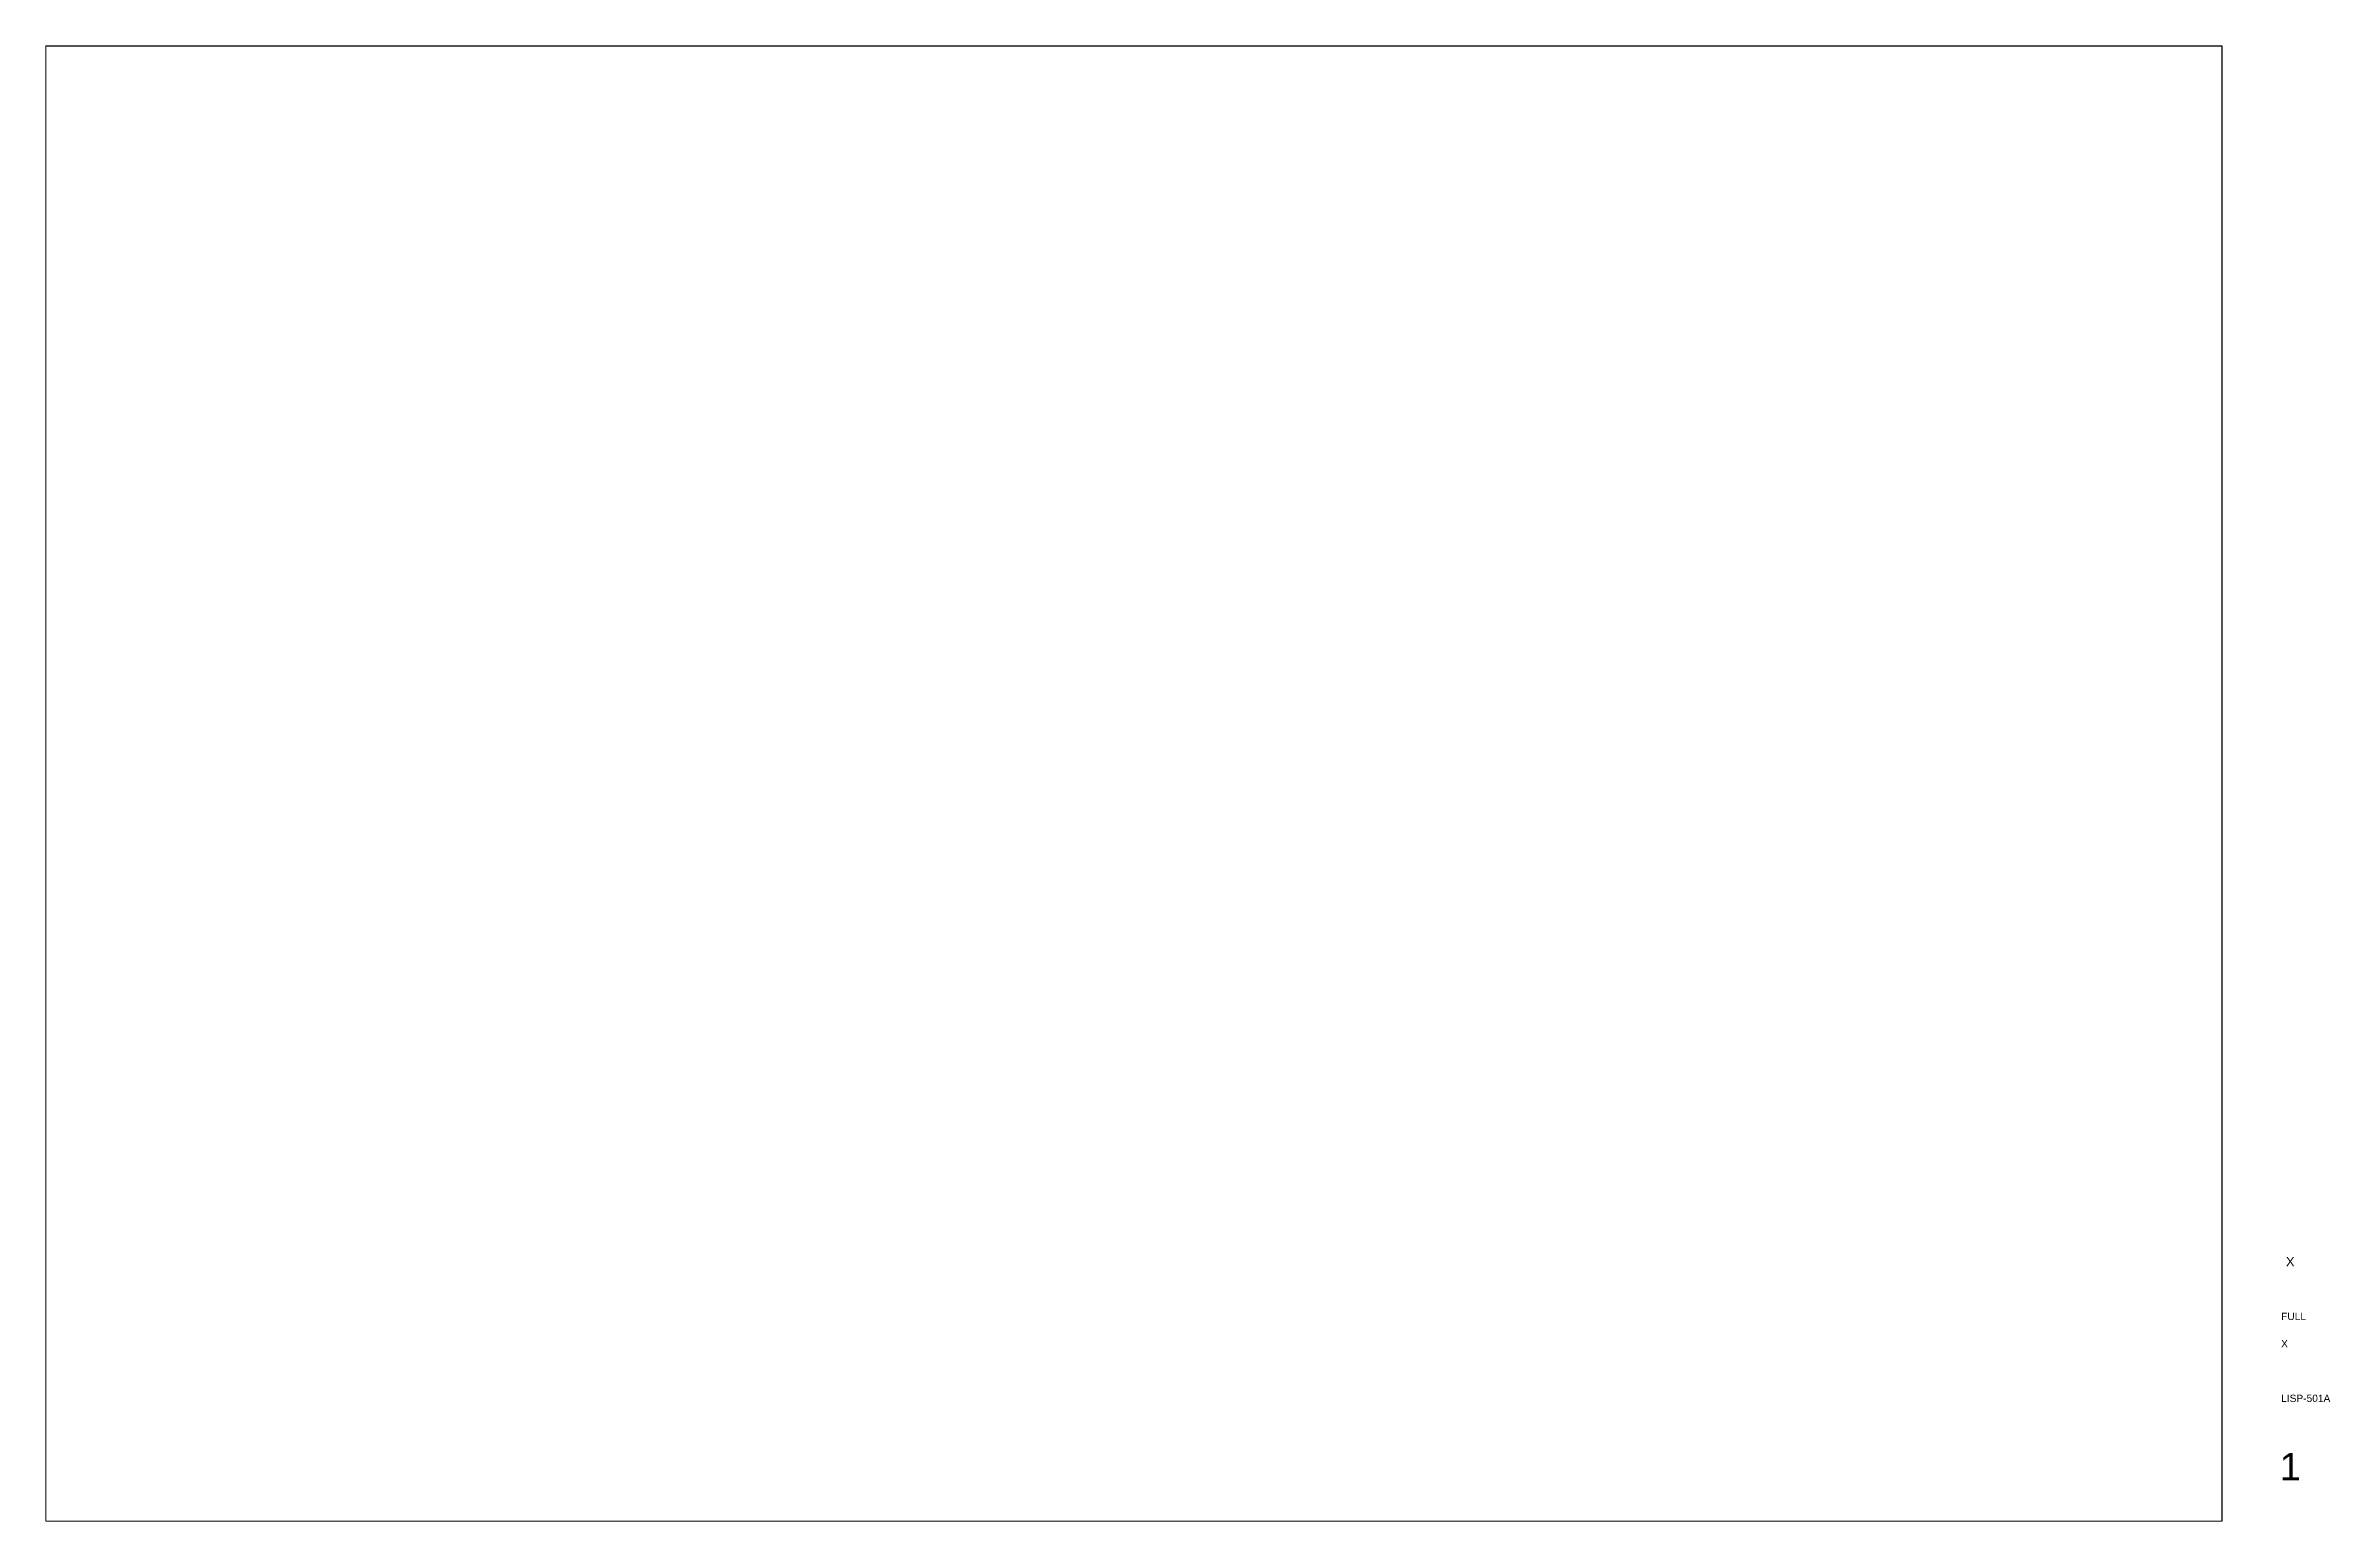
# Paper-space layout 'Layout1' of a CAD drawing. Extents: x 0.5 to 31.9, y 0 to 20.2.
# The model-space entities are those that its viewports show. They can reach past a viewport. Long polylines and large blocks are cut down to what shows.
import ezdxf
from ezdxf.enums import TextEntityAlignment as Align

# ---------------------------------------------------------------- set-up
doc = ezdxf.new("R2010")
doc.units = 0
doc.header["$LTSCALE"] = 0.5
doc.header["$MEASUREMENT"] = 0
doc.layers.add('BORDER', color=3, linetype='CONTINUOUS')
doc.layers.add('BORDER1', color=7, linetype='CONTINUOUS')
doc.styles.add('ARCHSTYL', font='arial.ttf', dxfattribs={"height": 0.125})

msp = doc.modelspace()

# ---------------------------------------------------------------- linework, layer by layer
at = {"layer": 'BORDER1'}
msp.add_lwpolyline([(0, 0), (0, 20.25), (29.875, 20.25), (29.875, 0)], close=True, dxfattribs=at)

psp = doc.layouts.get("Layout1")

# ---------------------------------------------------------------- texts
at = {"layer": 'BORDER', "style": 'ARCHSTYL'}
psp.add_text('1', height=0.375, dxfattribs=at).set_placement((31.3125, 0.75), align=Align.MIDDLE)
at = {"layer": 'BORDER1', "style": 'ARCHSTYL'}
psp.add_text('X', height=0.125, dxfattribs=at).set_placement((31.3125, 3.5625), align=Align.MIDDLE_CENTER)
for s, p in [('FULL', (31.1875, 2.8125)), ('X', (31.1875, 2.4375)), ('LISP-501A', (31.1875, 1.6875))]:
    psp.add_text(s, height=0.1, dxfattribs=at).set_placement(p, align=Align.MIDDLE_LEFT)

# ---------------------------------------------------------------- viewports
at = {"layer": 'BORDER'}
psp.add_viewport(center=(15.4375, 10.125), size=(29.875, 20.25), view_center_point=(14.938, 10.1251), view_height=20.25, dxfattribs=at)

doc.saveas('drawing.dxf')
